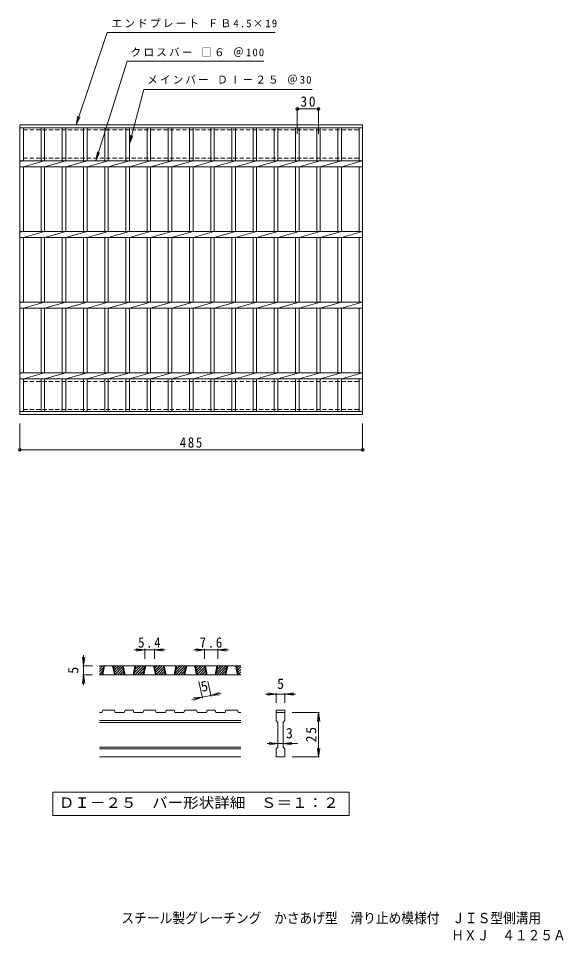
# Model space of a CAD drawing. Units: millimetres, scale not verified, with parts at other scales. Extents: x -576 to 809, y -686 to 619.
# Drawn here: x -576 to 176, y -686 to 619 of the extents above; entities that cross this region are included whole.
import ezdxf
from ezdxf.enums import TextEntityAlignment as Align

# ---------------------------------------------------------------- set-up
doc = ezdxf.new("R2010")
doc.units = ezdxf.units.MM
doc.header["$LTSCALE"] = 5
doc.header["$PDMODE"] = 32
doc.header["$PDSIZE"] = 4
doc.linetypes.add('DASHED1', pattern=[1.8, 1.2, -0.6])
for name, color, linetype, lineweight in [('B-1', 2, 'Continuous', 9), ('B-2', 3, 'Continuous', 9), ('B-4', 7, 'Continuous', 9), ('D-0', 3, 'Continuous', 9), ('D-4', 7, 'Continuous', 9)]:
    doc.layers.add(name, color=color, linetype=linetype, lineweight=lineweight)
doc.layers.add('F-5_F-5ﾚｲﾔ', color=2, linetype='Continuous')
doc.styles.add('ＭＳ ゴシック', font='')
doc.styles.get('ＭＳ ゴシック').set_extended_font_data('MS Gothic')

msp = doc.modelspace()

# ---------------------------------------------------------------- linework, layer by layer
at = {"layer": 'B-1', "linetype": 'DASHED1'}
for p, q in [((-568.542, 421.699), (-568.542, 461.699)), ((-568.542, 421.699), (-93.542, 421.699)), ((-568.542, 105.699), (-568.542, 65.699)), ((-568.542, 105.699), (-93.542, 105.699))]:
    msp.add_line(p, q, dxfattribs=at)
for points in [[(-568.542, 461.699), (-93.542, 461.699), (-93.542, 421.699)], [(-568.542, 65.699), (-93.542, 65.699), (-93.542, 105.699)]]:
    msp.add_lwpolyline(points, dxfattribs=at)
at = {"layer": 'B-2'}
for p, q in [((-573.542, 468.699), (-88.542, 468.699)), ((-573.542, 58.699), (-573.542, 468.699)), ((-573.542, 464.199), (-88.542, 464.199)), ((-568.542, 417.938), (-568.542, 464.199)), ((-543.542, 464.199), (-543.542, 417.938)), ((-538.542, 464.199), (-538.542, 417.938)), ((-513.542, 464.199), (-513.542, 417.938)), ((-508.542, 464.199), (-508.542, 417.938)), ((-483.542, 464.199), (-483.542, 417.938)), ((-478.542, 464.199), (-478.542, 417.938)), ((-453.542, 464.199), (-453.542, 417.938)), ((-448.542, 464.199), (-448.542, 417.938)), ((-423.542, 464.199), (-423.542, 417.938)), ((-418.542, 464.199), (-418.542, 417.938)), ((-393.541, 464.199), (-393.541, 417.938)), ((-388.542, 464.199), (-388.542, 417.938)), ((-363.542, 464.199), (-363.542, 417.938)), ((-358.542, 464.199), (-358.542, 417.938)), ((-333.542, 464.199), (-333.542, 417.938)), ((-328.542, 464.199), (-328.542, 417.938)), ((-303.542, 464.199), (-303.542, 417.938)), ((-298.542, 464.199), (-298.542, 417.938)), ((-273.542, 464.199), (-273.542, 417.938)), ((-268.542, 464.199), (-268.542, 417.938)), ((-243.542, 464.199), (-243.542, 417.938)), ((-238.542, 464.199), (-238.542, 417.938)), ((-213.542, 464.199), (-213.542, 417.938)), ((-208.542, 464.199), (-208.542, 417.938)), ((-183.542, 464.199), (-183.542, 417.938)), ((-178.542, 464.199), (-178.542, 417.938)), ((-153.542, 464.199), (-153.542, 417.938)), ((-148.542, 464.199), (-148.542, 417.938)), ((-123.541, 464.199), (-123.541, 417.938)), ((-118.542, 464.199), (-118.542, 417.938)), ((-93.542, 464.199), (-93.542, 417.938)), ((-88.542, 468.699), (-88.542, 58.699)), ((-573.542, 417.938), (-88.542, 417.938)), ((-568.542, 417.938), (-573.542, 416.939)), ((-538.542, 417.938), (-568.542, 409.459)), ((-508.542, 417.938), (-538.542, 409.459)), ((-478.542, 417.938), (-508.542, 409.459)), ((-448.542, 417.938), (-478.542, 409.459)), ((-418.542, 417.938), (-448.542, 409.459)), ((-388.542, 417.938), (-418.542, 409.459)), ((-358.542, 417.938), (-388.542, 409.459)), ((-328.542, 417.938), (-358.542, 409.459)), ((-298.542, 417.938), (-328.542, 409.459)), ((-268.542, 417.938), (-298.542, 409.459)), ((-238.542, 417.938), (-268.542, 409.459)), ((-208.542, 417.938), (-238.542, 409.459)), ((-178.542, 417.938), (-208.542, 409.459)), ((-148.542, 417.938), (-178.542, 409.459)), ((-118.542, 417.938), (-148.542, 409.459)), ((-88.542, 417.938), (-118.542, 409.459)), ((-573.542, 409.459), (-88.542, 409.459)), ((-568.542, 317.938), (-568.542, 409.459)), ((-543.542, 409.459), (-543.542, 317.938)), ((-538.542, 409.459), (-538.542, 317.938)), ((-513.542, 409.459), (-513.542, 317.938)), ((-508.542, 409.459), (-508.542, 317.938)), ((-483.542, 409.459), (-483.542, 317.938)), ((-478.542, 409.459), (-478.542, 317.938)), ((-453.542, 409.459), (-453.542, 317.938)), ((-448.542, 409.459), (-448.542, 317.938)), ((-423.542, 409.459), (-423.542, 317.938)), ((-418.542, 409.459), (-418.542, 317.938)), ((-393.541, 409.459), (-393.541, 317.938)), ((-388.542, 409.459), (-388.542, 317.938)), ((-363.542, 409.459), (-363.542, 317.938)), ((-358.542, 409.459), (-358.542, 317.938)), ((-333.542, 409.459), (-333.542, 317.938)), ((-328.542, 409.459), (-328.542, 317.938)), ((-303.542, 409.459), (-303.542, 317.938)), ((-298.542, 409.459), (-298.542, 317.938)), ((-273.542, 409.459), (-273.542, 317.938)), ((-268.542, 409.459), (-268.542, 317.938)), ((-243.542, 409.459), (-243.542, 317.938)), ((-238.542, 409.459), (-238.542, 317.938)), ((-213.542, 409.459), (-213.542, 317.938)), ((-208.542, 409.459), (-208.542, 317.938)), ((-183.542, 409.459), (-183.542, 317.938)), ((-178.542, 409.459), (-178.542, 317.938)), ((-153.542, 409.459), (-153.542, 317.938)), ((-148.542, 409.459), (-148.542, 317.938)), ((-123.541, 409.459), (-123.541, 317.938)), ((-118.542, 409.459), (-118.542, 317.938)), ((-93.542, 409.459), (-93.542, 317.938)), ((-573.542, 317.938), (-88.542, 317.938)), ((-568.542, 317.938), (-573.542, 316.938)), ((-538.542, 317.938), (-568.542, 309.459)), ((-508.542, 317.938), (-538.542, 309.459)), ((-478.542, 317.938), (-508.542, 309.459)), ((-448.542, 317.938), (-478.542, 309.459)), ((-418.542, 317.938), (-448.542, 309.459)), ((-388.542, 317.938), (-418.542, 309.459)), ((-358.542, 317.938), (-388.542, 309.459)), ((-328.542, 317.938), (-358.542, 309.459)), ((-298.542, 317.938), (-328.542, 309.459)), ((-268.542, 317.938), (-298.542, 309.459)), ((-238.542, 317.938), (-268.542, 309.459)), ((-208.542, 317.938), (-238.542, 309.459)), ((-178.542, 317.938), (-208.542, 309.459)), ((-148.542, 317.938), (-178.542, 309.459)), ((-118.542, 317.938), (-148.542, 309.459)), ((-88.542, 317.938), (-118.542, 309.459)), ((-573.542, 309.459), (-88.542, 309.459)), ((-568.542, 217.939), (-568.542, 309.459)), ((-543.542, 309.459), (-543.542, 217.939)), ((-538.542, 309.459), (-538.542, 217.939)), ((-513.542, 309.459), (-513.542, 217.939)), ((-508.542, 309.459), (-508.542, 217.939)), ((-483.542, 309.459), (-483.542, 217.939)), ((-478.542, 309.459), (-478.542, 217.939)), ((-453.542, 309.459), (-453.542, 217.939)), ((-448.542, 309.459), (-448.542, 217.939)), ((-423.542, 309.459), (-423.542, 217.939)), ((-418.542, 309.459), (-418.542, 217.939)), ((-393.541, 309.459), (-393.541, 217.939)), ((-388.542, 309.459), (-388.542, 217.939)), ((-363.542, 309.459), (-363.542, 217.939)), ((-358.542, 309.459), (-358.542, 217.939)), ((-333.542, 309.459), (-333.542, 217.939)), ((-328.542, 309.459), (-328.542, 217.939)), ((-303.542, 309.459), (-303.542, 217.939)), ((-298.542, 309.459), (-298.542, 217.939)), ((-273.542, 309.459), (-273.542, 217.939)), ((-268.542, 309.459), (-268.542, 217.939)), ((-243.542, 309.459), (-243.542, 217.939)), ((-238.542, 309.459), (-238.542, 217.939)), ((-213.542, 309.459), (-213.542, 217.939)), ((-208.542, 309.459), (-208.542, 217.939)), ((-183.542, 309.459), (-183.542, 217.939)), ((-178.542, 309.459), (-178.542, 217.939)), ((-153.542, 309.459), (-153.542, 217.939)), ((-148.542, 309.459), (-148.542, 217.939)), ((-123.541, 309.459), (-123.541, 217.939)), ((-118.542, 309.459), (-118.542, 217.939)), ((-93.542, 309.459), (-93.542, 217.939)), ((-573.542, 217.939), (-88.542, 217.939)), ((-568.542, 217.939), (-573.542, 216.938)), ((-573.542, 209.458), (-88.542, 209.458)), ((-538.542, 217.939), (-568.542, 209.459)), ((-568.542, 117.939), (-568.542, 209.458)), ((-543.542, 209.458), (-543.542, 117.939)), ((-508.542, 217.939), (-538.542, 209.459)), ((-538.542, 209.458), (-538.542, 117.939)), ((-513.542, 209.458), (-513.542, 117.939)), ((-478.542, 217.939), (-508.542, 209.459)), ((-508.542, 209.458), (-508.542, 117.939)), ((-483.542, 209.458), (-483.542, 117.939)), ((-448.542, 217.939), (-478.542, 209.459)), ((-478.542, 209.458), (-478.542, 117.939)), ((-453.542, 209.458), (-453.542, 117.939)), ((-418.542, 217.939), (-448.542, 209.459)), ((-448.542, 209.458), (-448.542, 117.939)), ((-423.542, 209.458), (-423.542, 117.939)), ((-388.542, 217.939), (-418.542, 209.459)), ((-418.542, 209.458), (-418.542, 117.939)), ((-393.541, 209.458), (-393.541, 117.939)), ((-358.542, 217.939), (-388.542, 209.459)), ((-388.542, 209.458), (-388.542, 117.939)), ((-363.542, 209.458), (-363.542, 117.939)), ((-328.542, 217.939), (-358.542, 209.459)), ((-358.542, 209.458), (-358.542, 117.939)), ((-333.542, 209.458), (-333.542, 117.939)), ((-298.542, 217.939), (-328.542, 209.459)), ((-328.542, 209.458), (-328.542, 117.939)), ((-303.542, 209.458), (-303.542, 117.939)), ((-268.542, 217.939), (-298.542, 209.459)), ((-298.542, 209.458), (-298.542, 117.939)), ((-273.542, 209.458), (-273.542, 117.939)), ((-238.542, 217.939), (-268.542, 209.459)), ((-268.542, 209.458), (-268.542, 117.939)), ((-243.542, 209.458), (-243.542, 117.939)), ((-208.542, 217.939), (-238.542, 209.459)), ((-238.542, 209.458), (-238.542, 117.939)), ((-213.542, 209.458), (-213.542, 117.939)), ((-178.542, 217.939), (-208.542, 209.459)), ((-208.542, 209.458), (-208.542, 117.939)), ((-183.542, 209.458), (-183.542, 117.939)), ((-148.542, 217.939), (-178.542, 209.459)), ((-178.542, 209.458), (-178.542, 117.939)), ((-153.542, 209.458), (-153.542, 117.939)), ((-118.542, 217.939), (-148.542, 209.459)), ((-148.542, 209.458), (-148.542, 117.939)), ((-123.541, 209.458), (-123.541, 117.939)), ((-88.542, 217.939), (-118.542, 209.459)), ((-118.542, 209.458), (-118.542, 117.939)), ((-93.542, 209.458), (-93.542, 117.939)), ((-573.542, 117.939), (-88.542, 117.939)), ((-568.542, 117.939), (-573.542, 116.938)), ((-538.542, 117.939), (-568.542, 109.458)), ((-508.542, 117.939), (-538.542, 109.458)), ((-478.542, 117.939), (-508.542, 109.458)), ((-448.542, 117.939), (-478.542, 109.458)), ((-418.542, 117.939), (-448.542, 109.458)), ((-388.542, 117.939), (-418.542, 109.458)), ((-358.542, 117.939), (-388.542, 109.458)), ((-328.542, 117.939), (-358.542, 109.458)), ((-298.542, 117.939), (-328.542, 109.458)), ((-268.542, 117.939), (-298.542, 109.458)), ((-238.542, 117.939), (-268.542, 109.458)), ((-208.542, 117.939), (-238.542, 109.458)), ((-178.542, 117.939), (-208.542, 109.458)), ((-148.542, 117.939), (-178.542, 109.458)), ((-118.542, 117.939), (-148.542, 109.458)), ((-88.542, 117.939), (-118.542, 109.458)), ((-573.542, 109.458), (-88.542, 109.458)), ((-568.542, 63.199), (-568.542, 109.458)), ((-543.542, 109.458), (-543.542, 63.199)), ((-538.542, 109.458), (-538.542, 63.199)), ((-513.542, 109.458), (-513.542, 63.199)), ((-508.542, 109.458), (-508.542, 63.199)), ((-483.542, 109.458), (-483.542, 63.199)), ((-478.542, 109.458), (-478.542, 63.199)), ((-453.542, 109.458), (-453.542, 63.199)), ((-448.542, 109.458), (-448.542, 63.199)), ((-423.542, 109.458), (-423.542, 63.199)), ((-418.542, 109.458), (-418.542, 63.199)), ((-393.541, 109.458), (-393.541, 63.199)), ((-388.542, 109.458), (-388.542, 63.199)), ((-363.542, 109.458), (-363.542, 63.199)), ((-358.542, 109.458), (-358.542, 63.199)), ((-333.542, 109.458), (-333.542, 63.199)), ((-328.542, 109.458), (-328.542, 63.199)), ((-303.542, 109.458), (-303.542, 63.199)), ((-298.542, 109.458), (-298.542, 63.199)), ((-273.542, 109.458), (-273.542, 63.199)), ((-268.542, 109.458), (-268.542, 63.199)), ((-243.542, 109.458), (-243.542, 63.199)), ((-238.542, 109.458), (-238.542, 63.199)), ((-213.542, 109.458), (-213.542, 63.199)), ((-208.542, 109.458), (-208.542, 63.199)), ((-183.542, 109.458), (-183.542, 63.199)), ((-178.542, 109.458), (-178.542, 63.199)), ((-153.542, 109.458), (-153.542, 63.199)), ((-148.542, 109.458), (-148.542, 63.199)), ((-123.541, 109.458), (-123.541, 63.199)), ((-118.542, 109.458), (-118.542, 63.199)), ((-93.542, 109.458), (-93.542, 63.199)), ((-88.542, 63.199), (-573.542, 63.199)), ((-88.542, 58.699), (-573.542, 58.699))]:
    msp.add_line(p, q, dxfattribs=at)
at = {"layer": 'B-4'}
for p, q in [((-466.041, 417.938), (-421.626, 558.699)), ((-421.626, 558.699), (-228.279, 558.699)), ((-418.542, 441.699), (-397.91, 518.699)), ((-397.91, 518.699), (-160.191, 518.699)), ((-181.042, 455.788), (-181.042, 492.63)), ((-181.042, 491.13), (-151.042, 491.13)), ((-151.042, 455.788), (-151.042, 492.63)), ((-493.843, 468.699), (-491.442, 480.966)), ((-493.843, 468.699), (-488.349, 479.927)), ((-418.542, 441.699), (-416.91, 454.092)), ((-418.542, 441.699), (-413.758, 453.247)), ((-466.041, 417.938), (-463.868, 430.248)), ((-466.041, 417.938), (-460.756, 429.266)), ((-573.542, 46.199), (-573.542, 7.199)), ((-88.542, 46.199), (-88.542, 7.199)), ((-573.542, 8.699), (-88.542, 8.699))]:
    msp.add_line(p, q, dxfattribs=at)
msp.add_lwpolyline([(-493.843, 468.699), (-449.937, 599.361), (-212.164, 599.361)], dxfattribs=at)
for p in [(-181.042, 491.13), (-151.042, 491.13), (-573.542, 8.699), (-88.542, 8.699)]:
    msp.add_point(p, dxfattribs=at)
at = {"layer": 'D-0'}
for p, q in [((-460.935, -301.341), (-456.401, -296.808)), ((-460.935, -297.805), (-459.937, -296.808)), ((-260.935, -296.808), (-460.935, -296.808)), ((-460.935, -304.876), (-455.353, -299.295)), ((-457.496, -309.308), (-454.821, -296.808)), ((-456.246, -309.308), (-453.571, -296.808)), ((-442.496, -296.808), (-439.821, -309.308)), ((-441.246, -296.808), (-438.571, -309.308)), ((-441.161, -297.207), (-440.762, -296.808)), ((-440.537, -300.119), (-437.226, -296.808)), ((-439.914, -303.031), (-433.69, -296.808)), ((-439.291, -305.944), (-430.155, -296.808)), ((-438.668, -308.856), (-428.138, -298.326)), ((-425.788, -309.308), (-428.463, -296.808)), ((-424.538, -309.308), (-427.213, -296.808)), ((-410.788, -296.808), (-413.463, -309.308)), ((-409.538, -296.808), (-412.213, -309.308)), ((-411.626, -306.562), (-401.871, -296.808)), ((-410.835, -309.308), (-398.335, -296.808)), ((-410.663, -302.064), (-405.406, -296.808)), ((-409.7, -297.566), (-408.942, -296.808)), ((-407.3, -309.308), (-397.287, -299.295)), ((-399.43, -309.308), (-396.755, -296.808)), ((-398.18, -309.308), (-395.505, -296.808)), ((-384.43, -296.808), (-381.755, -309.308)), ((-383.18, -296.808), (-380.505, -309.308)), ((-383.095, -297.207), (-382.696, -296.808)), ((-382.471, -300.119), (-379.16, -296.808)), ((-381.848, -303.031), (-375.624, -296.808)), ((-381.225, -305.944), (-372.089, -296.808)), ((-380.602, -308.856), (-370.072, -298.326)), ((-367.722, -309.308), (-370.397, -296.808)), ((-366.472, -309.308), (-369.147, -296.808)), ((-352.722, -296.808), (-355.397, -309.308)), ((-351.472, -296.808), (-354.147, -309.308)), ((-353.56, -306.562), (-343.805, -296.808)), ((-352.769, -309.308), (-340.269, -296.808)), ((-352.597, -302.064), (-347.34, -296.808)), ((-351.634, -297.566), (-350.876, -296.808)), ((-349.234, -309.308), (-339.221, -299.295)), ((-341.364, -309.308), (-338.689, -296.808)), ((-340.114, -309.308), (-337.439, -296.808)), ((-326.364, -296.808), (-323.689, -309.308)), ((-325.114, -296.808), (-322.439, -309.308)), ((-325.029, -297.207), (-324.63, -296.808)), ((-324.405, -300.119), (-321.094, -296.808)), ((-323.782, -303.031), (-317.558, -296.808)), ((-323.159, -305.944), (-314.023, -296.808)), ((-322.536, -308.856), (-312.006, -298.326)), ((-309.656, -309.308), (-312.331, -296.808)), ((-308.406, -309.308), (-311.081, -296.808)), ((-294.656, -296.808), (-297.331, -309.308)), ((-293.406, -296.808), (-296.081, -309.308)), ((-295.493, -306.562), (-285.739, -296.808)), ((-294.703, -309.308), (-282.203, -296.808)), ((-294.531, -302.064), (-289.274, -296.808)), ((-293.568, -297.566), (-292.81, -296.808)), ((-291.168, -309.308), (-281.155, -299.295)), ((-283.298, -309.308), (-280.623, -296.808)), ((-282.048, -309.308), (-279.373, -296.808)), ((-268.298, -296.808), (-265.623, -309.308)), ((-267.048, -296.808), (-264.373, -309.308)), ((-266.963, -297.207), (-266.563, -296.808)), ((-266.339, -300.119), (-263.028, -296.808)), ((-265.716, -303.031), (-260.935, -298.25)), ((-460.935, -308.412), (-456.316, -303.793)), ((-260.935, -309.308), (-460.935, -309.308)), ((-458.295, -309.308), (-457.279, -308.292)), ((-435.584, -309.308), (-427.515, -301.239)), ((-432.049, -309.308), (-426.892, -304.151)), ((-428.513, -309.308), (-426.268, -307.063)), ((-403.764, -309.308), (-398.25, -303.793)), ((-400.229, -309.308), (-399.213, -308.292)), ((-377.518, -309.308), (-369.449, -301.239)), ((-373.983, -309.308), (-368.826, -304.151)), ((-370.447, -309.308), (-368.202, -307.063)), ((-345.698, -309.308), (-340.184, -303.793)), ((-342.163, -309.308), (-341.147, -308.292)), ((-319.452, -309.308), (-311.383, -301.239)), ((-315.916, -309.308), (-310.76, -304.151)), ((-312.381, -309.308), (-310.136, -307.063)), ((-287.632, -309.308), (-282.118, -303.793)), ((-284.097, -309.308), (-283.081, -308.292)), ((-265.093, -305.944), (-260.935, -301.785)), ((-264.47, -308.856), (-260.935, -305.321)), ((-261.386, -309.308), (-260.935, -308.856)), ((-457.496, -363.057), (-460.935, -363.057)), ((-457.496, -363.057), (-456.246, -359.308)), ((-439.821, -359.308), (-456.246, -359.308)), ((-439.821, -359.308), (-438.571, -363.057)), ((-425.788, -363.057), (-438.571, -363.057)), ((-425.788, -363.057), (-424.538, -359.308)), ((-413.463, -359.308), (-424.538, -359.308)), ((-413.463, -359.308), (-412.213, -363.057)), ((-399.43, -363.057), (-412.213, -363.057)), ((-399.43, -363.057), (-398.18, -359.308)), ((-381.755, -359.308), (-398.18, -359.308)), ((-380.505, -363.057), (-381.755, -359.308)), ((-367.722, -363.057), (-380.505, -363.057)), ((-367.722, -363.057), (-366.472, -359.308)), ((-355.397, -359.308), (-366.472, -359.308)), ((-355.397, -359.308), (-354.147, -363.057)), ((-341.364, -363.057), (-354.147, -363.057)), ((-341.364, -363.057), (-340.114, -359.308)), ((-340.114, -359.308), (-323.689, -359.308)), ((-322.439, -363.057), (-323.689, -359.308)), ((-309.656, -363.057), (-322.439, -363.057)), ((-309.656, -363.057), (-308.406, -359.308)), ((-297.331, -359.308), (-308.406, -359.308)), ((-297.331, -359.308), (-296.081, -363.057)), ((-283.298, -363.057), (-296.081, -363.057)), ((-283.298, -363.057), (-282.048, -359.308)), ((-282.048, -359.308), (-265.623, -359.308)), ((-264.373, -363.057), (-265.623, -359.308)), ((-260.935, -363.057), (-264.373, -363.057)), ((-210.935, -359.308), (-198.435, -359.308)), ((-210.935, -359.308), (-210.935, -363.057)), ((-210.935, -363.057), (-198.435, -363.057)), ((-210.935, -374.308), (-210.935, -363.057)), ((-198.435, -359.308), (-198.435, -363.057)), ((-198.435, -363.057), (-198.435, -374.308)), ((-260.935, -374.308), (-460.935, -374.308)), ((-260.935, -376.807), (-460.935, -376.807)), ((-210.935, -374.308), (-208.435, -376.807)), ((-208.435, -411.807), (-208.435, -376.807)), ((-200.935, -376.807), (-198.435, -374.308)), ((-200.935, -376.807), (-200.935, -411.807)), ((-260.935, -411.808), (-460.935, -411.808)), ((-260.935, -414.308), (-460.935, -414.308)), ((-200.935, -411.807), (-198.435, -414.308)), ((-198.435, -414.308), (-198.435, -425.558)), ((-260.935, -425.558), (-460.935, -425.558)), ((-198.435, -425.558), (-210.935, -425.558))]:
    msp.add_line(p, q, dxfattribs=at)
msp.add_lwpolyline([(-210.935, -425.558), (-210.935, -414.308), (-208.435, -411.807)], dxfattribs=at)
at = {"layer": 'D-0', "color": 7}
msp.add_lwpolyline([(-526.762, -475.558), (-526.762, -508.783), (-107.608, -508.783), (-107.608, -475.558)], close=True, dxfattribs=at)
at = {"layer": 'D-4'}
for p, q in [((-396.755, -274.308), (-409.148, -272.676)), ((-396.755, -272.808), (-396.755, -286.808)), ((-383.18, -274.308), (-370.787, -272.676)), ((-383.18, -272.808), (-383.18, -286.808)), ((-312.331, -274.308), (-324.724, -272.676)), ((-312.331, -272.808), (-312.331, -286.808)), ((-293.406, -274.308), (-281.013, -272.676)), ((-293.406, -272.808), (-293.406, -286.808)), ((-483.435, -296.808), (-485.066, -284.415)), ((-483.435, -296.808), (-483.435, -281.808)), ((-483.435, -296.808), (-481.803, -284.415)), ((-396.755, -274.308), (-411.755, -274.308)), ((-396.755, -274.308), (-409.148, -275.939)), ((-383.18, -274.308), (-396.755, -274.308)), ((-383.18, -274.308), (-370.787, -275.939)), ((-383.18, -274.308), (-368.18, -274.308)), ((-312.331, -274.308), (-327.331, -274.308)), ((-312.331, -274.308), (-324.724, -275.939)), ((-293.406, -274.308), (-312.331, -274.308)), ((-293.406, -274.308), (-281.013, -275.939)), ((-293.406, -274.308), (-278.406, -274.308)), ((-484.935, -296.808), (-470.935, -296.808)), ((-483.435, -296.808), (-483.435, -309.308)), ((-483.435, -309.308), (-485.066, -321.701)), ((-484.935, -309.308), (-470.935, -309.308)), ((-483.435, -309.308), (-481.803, -321.701)), ((-483.435, -309.308), (-483.435, -324.308)), ((-315.288, -342.726), (-320.346, -319.086)), ((-303.064, -340.11), (-307.563, -319.086)), ((-303.378, -338.644), (-315.601, -341.259)), ((-303.378, -338.644), (-291.601, -334.455)), ((-303.378, -338.644), (-288.71, -335.505)), ((-303.378, -338.644), (-290.918, -337.646)), ((-210.935, -336.808), (-225.935, -336.808)), ((-210.935, -336.808), (-223.328, -335.176)), ((-210.935, -336.808), (-223.328, -338.439)), ((-210.935, -335.308), (-210.935, -349.308)), ((-198.435, -336.808), (-210.935, -336.808)), ((-198.435, -336.808), (-186.042, -335.176)), ((-198.435, -335.308), (-198.435, -349.308)), ((-198.435, -336.808), (-186.042, -338.439)), ((-198.435, -336.808), (-183.435, -336.808)), ((-315.601, -341.259), (-330.269, -344.398)), ((-315.601, -341.259), (-328.062, -342.257)), ((-315.601, -341.259), (-327.379, -345.448)), ((-149.435, -363.057), (-188.435, -363.057)), ((-150.935, -363.057), (-152.566, -375.451)), ((-150.935, -425.558), (-150.935, -363.057)), ((-150.935, -363.057), (-149.303, -375.451)), ((-208.435, -406.807), (-223.435, -406.807)), ((-208.435, -406.807), (-220.828, -405.176)), ((-208.435, -406.807), (-220.828, -408.439)), ((-200.935, -406.807), (-208.435, -406.807)), ((-200.935, -406.807), (-188.542, -405.176)), ((-200.935, -406.807), (-188.542, -408.439)), ((-200.935, -406.807), (-180.935, -406.807)), ((-150.935, -425.558), (-152.566, -413.165)), ((-150.935, -425.558), (-149.303, -413.165)), ((-149.435, -425.558), (-188.435, -425.558))]:
    msp.add_line(p, q, dxfattribs=at)

# ---------------------------------------------------------------- texts
at = {"layer": 'B-4', "char_height": 11, "attachment_point": 7, "style": 'ＭＳ ゴシック'}
for s, insert in [('\\T1.21;エンドプレート\\~ＦＢ4.5×19', (-443.82, 606.074)), ('\\T1.21;クロスバー\\~□６\\~＠100', (-416.891, 564.688)), ('\\T1.2;メインバー\\~ＤⅠ－２５\\~＠30', (-393.412, 525.934))]:
    msp.add_mtext(s, dxfattribs=dict(at, insert=insert))
at = {"layer": 'B-4', "color": 2, "char_height": 14.66, "attachment_point": 7, "style": 'ＭＳ ゴシック'}
for s, insert in [('\\T1.27;\\W0.95;30', (-176.667, 494.13)), ('\\T1.27;\\W0.9;485', (-347.292, 11.699))]:
    msp.add_mtext(s, dxfattribs=dict(at, insert=insert))
at = {"layer": 'D-0', "color": 2, "style": 'ＭＳ ゴシック', "width": 1.1}
msp.add_text('ＤＩ－２５\u3000バー形状詳細\u3000Ｓ＝１：２', height=14.66, dxfattribs=at).set_placement((-518.435, -502.17), align=Align.BOTTOM_LEFT)
at = {"layer": 'D-4', "color": 2, "style": 'ＭＳ ゴシック'}
for rotation, p in [(90, (-486.435, -308.058)), (12.079, (-315.007, -338.064))]:
    msp.add_text('5', height=14.66, rotation=rotation, dxfattribs=at).set_placement(p, align=Align.BOTTOM_LEFT)
for s, p in [('5', (-209.685, -333.808)), ('3', (-197.185, -403.807))]:
    msp.add_text(s, height=14.66, dxfattribs=at).set_placement(p, align=Align.BOTTOM_LEFT)
at = {"layer": 'D-4', "color": 2, "char_height": 14.66, "attachment_point": 7, "style": 'ＭＳ ゴシック'}
for s, insert in [('\\T1.27;\\W0.9;5.4', (-406.218, -271.308)), ('\\T1.27;\\W0.9;7.6', (-319.118, -271.308))]:
    msp.add_mtext(s, dxfattribs=dict(at, insert=insert))
at = {"layer": 'D-4', "color": 2, "insert": (-153.935, -404.933), "char_height": 14.66, "attachment_point": 7, "rotation": 90, "style": 'ＭＳ ゴシック'}
msp.add_mtext('\\T1.27;\\W0.95;25', dxfattribs=at)
at = {"layer": 'F-5_F-5ﾚｲﾔ', "style": 'ＭＳ ゴシック', "width": 0.9}
for s, p in [('スチール製グレーチング\u3000かさあげ型\u3000滑り止め模様付\u3000ＪＩＳ型側溝用', (-429.828, -665.373)), ('ＨＸＪ\u3000４１２５Ａ', (36.832, -689.67))]:
    msp.add_text(s, height=14.66, dxfattribs=at).set_placement(p, align=Align.BOTTOM_LEFT)

doc.saveas('drawing.dxf')
